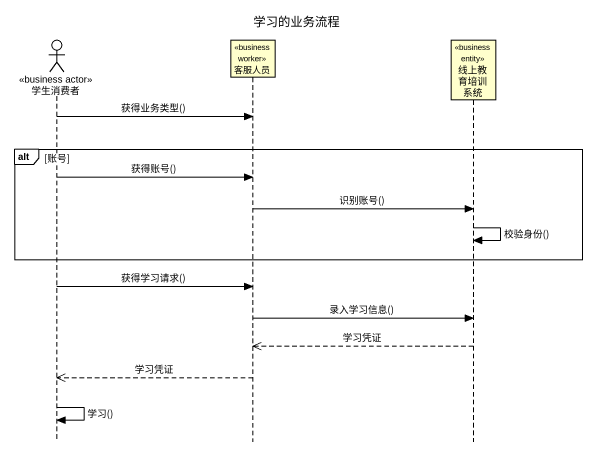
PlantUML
@startuml
title 学习的业务流程
hide footbox
actor 学生消费者 <<business actor>>
participant 客服人员 <<business worker>>
participant 线上教育培训系统 <<business entity>>

学生消费者 -> 客服人员 : 获得业务类型()
alt 账号
  学生消费者 -> 客服人员 : 获得账号()
  客服人员 -> 线上教育培训系统 : 识别账号()
  线上教育培训系统 -> 线上教育培训系统 : 校验身份()
end
学生消费者 -> 客服人员 : 获得学习请求()
客服人员 -> 线上教育培训系统 : 录入学习信息()
线上教育培训系统 -->> 客服人员 : 学习凭证
客服人员 -->> 学生消费者 : 学习凭证
学生消费者 -> 学生消费者 : 学习()
@enduml
